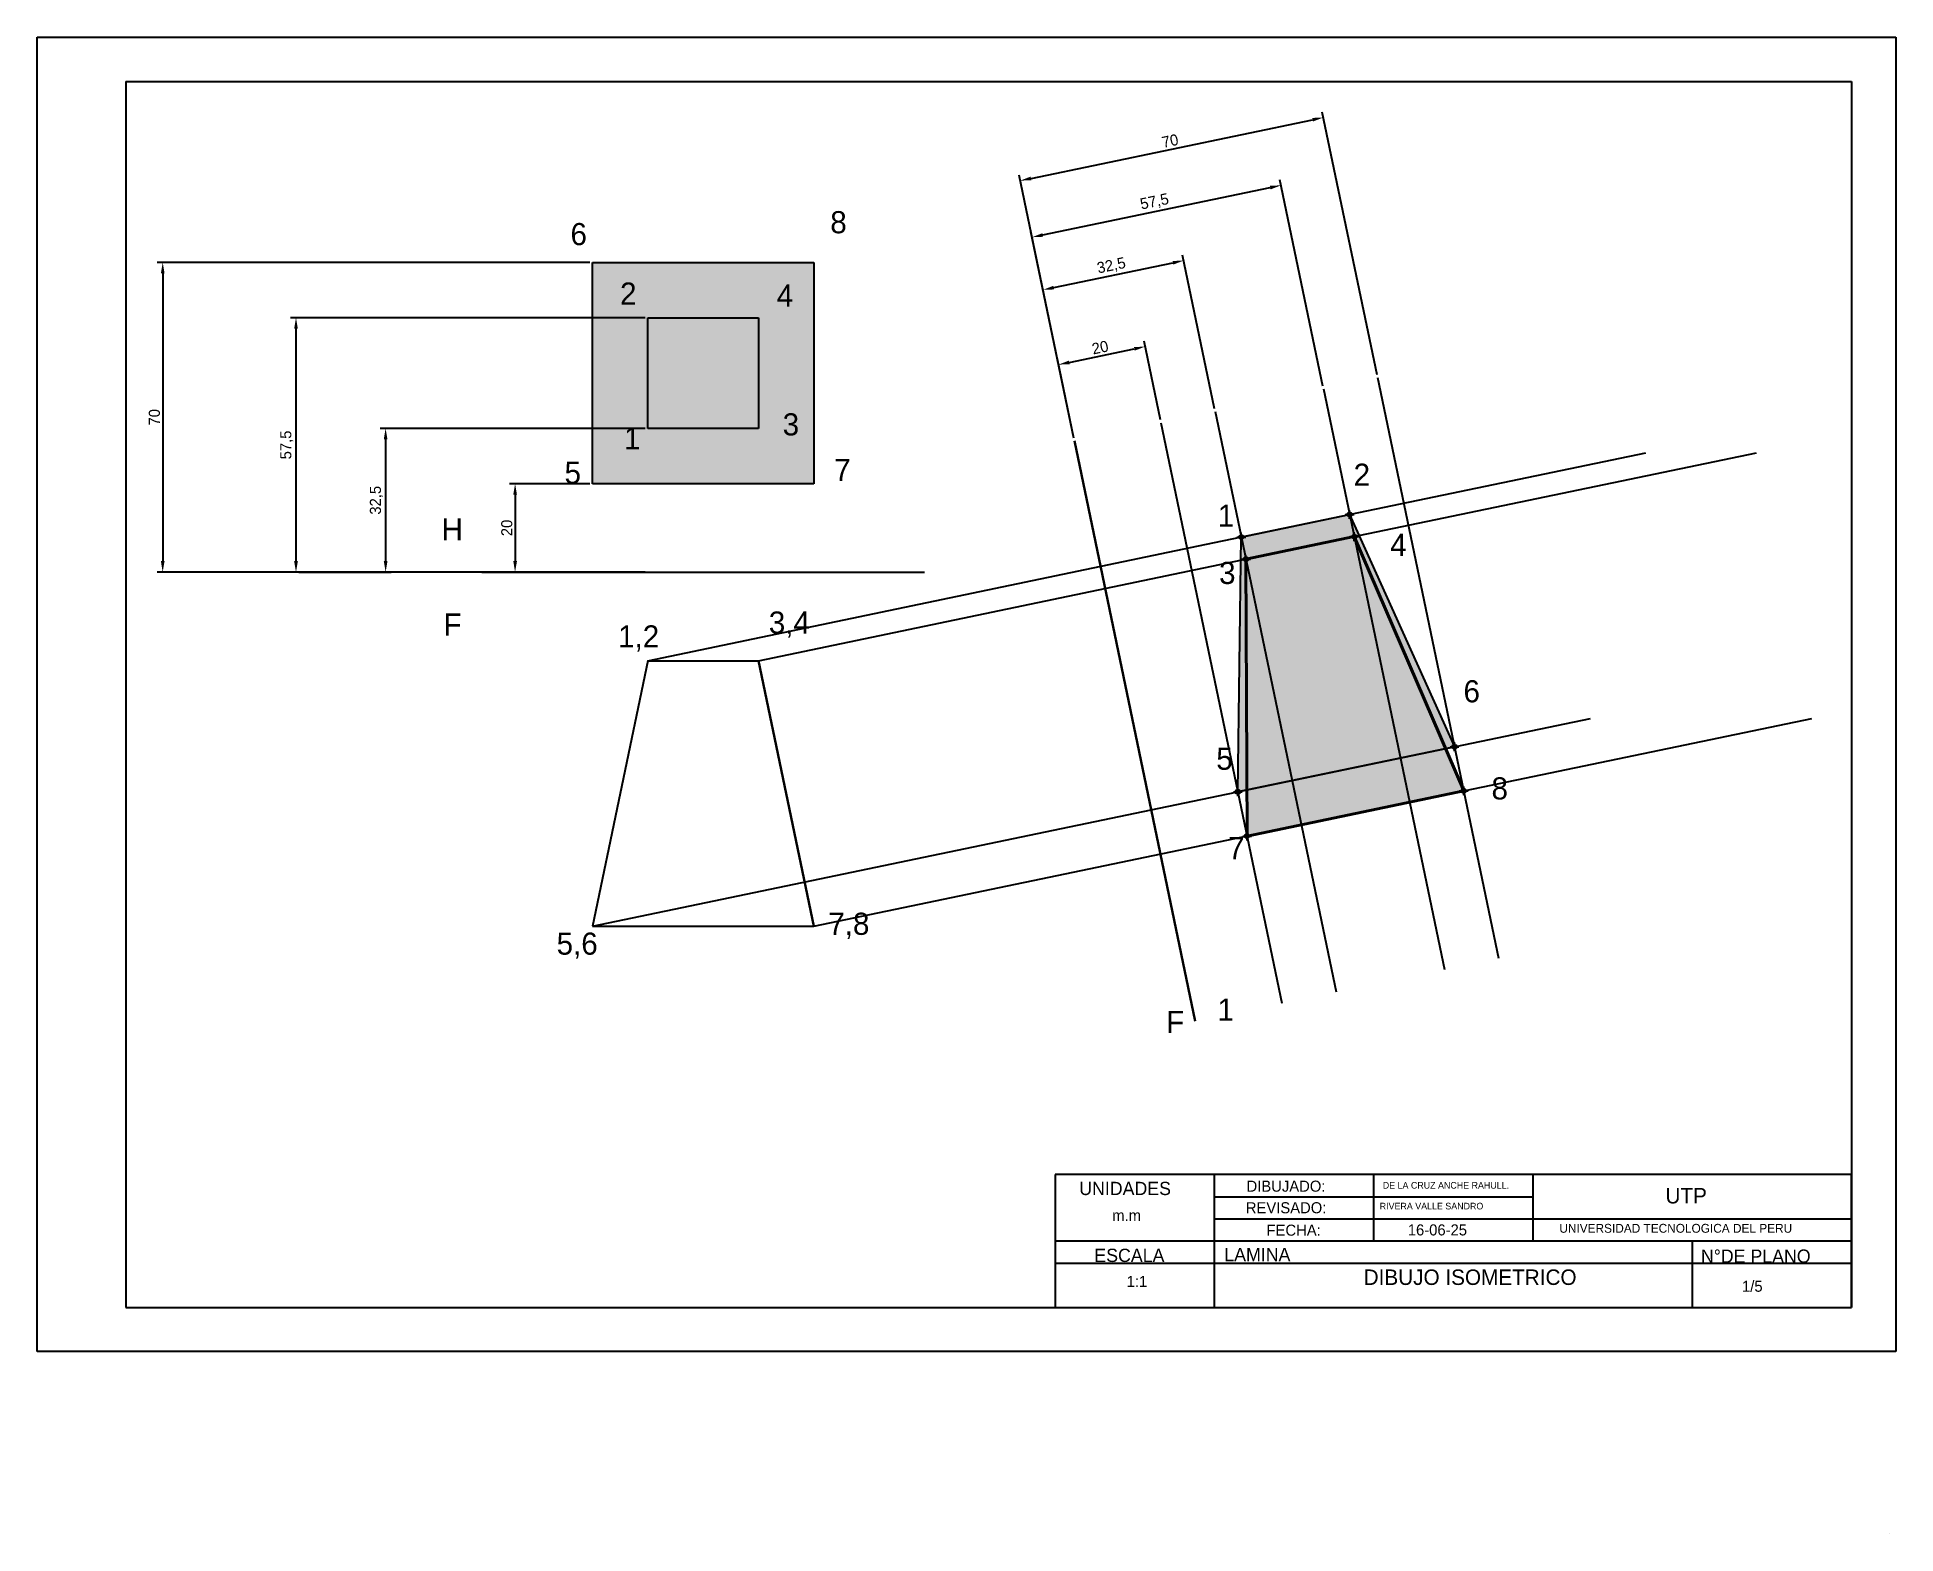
# Model space of a CAD drawing. Header units: millimetres. Extents: x 234 to 654, y 11 to 349.
import ezdxf

# ---------------------------------------------------------------- set-up
doc = ezdxf.new("R2010")
doc.units = ezdxf.units.MM
doc.header["$PDMODE"] = 34
doc.dimstyles.new('ISO-25', dxfattribs={"dimtxt": 2.5, "dimasz": 2.5, "dimexe": 1.25, "dimexo": 0.625, "dimtad": 1, "dimtxsty": 'Standard', "dimcen": 2.5, "dimadec": 0, "dimazin": 0, "dimtfac": 1, "dimtmove": 0, "dimatfit": 3, "dimfxl": 1, "dimarcsym": 0})

# ---------------------------------------------------------------- blocks, each defined once
blk = doc.blocks.new('*D1')
at = {"color": 0, "lineweight": -2, "transparency": 16777216}
for p, q in [((371.78, 285.73), (291.63, 285.73)), ((292.88, 283.23), (292.88, 230.73)), ((371.78, 228.23), (291.63, 228.23))]:
    blk.add_line(p, q, dxfattribs=at)
at = {"color": 0, "transparency": 16777216}
for points in [[(292.46, 283.23), (293.3, 283.23), (292.88, 285.73)], [(292.46, 230.73), (293.3, 230.73), (292.88, 228.23)]]:
    blk.add_solid(points, dxfattribs=at)
at = {"layer": 'Defpoints', "color": 0, "transparency": 16777216}
for p in [(372.4, 285.73), (292.88, 228.23), (372.4, 228.23)]:
    blk.add_point(p, dxfattribs=at)
at = {"color": 0, "transparency": 16777216, "insert": (290.8, 256.98), "char_height": 2.5, "attachment_point": 5, "rotation": 90}
blk.add_mtext('57,5', dxfattribs=at)
blk = doc.blocks.new('*D2')
at = {"color": 0, "lineweight": -2, "transparency": 16777216}
for p, q in [((371.78, 260.73), (311.88, 260.73)), ((313.13, 258.23), (313.13, 230.73)), ((293.51, 228.23), (314.38, 228.23))]:
    blk.add_line(p, q, dxfattribs=at)
at = {"color": 0, "transparency": 16777216}
for points in [[(312.72, 258.23), (313.55, 258.23), (313.13, 260.73)], [(312.72, 230.73), (313.55, 230.73), (313.13, 228.23)]]:
    blk.add_solid(points, dxfattribs=at)
at = {"layer": 'Defpoints', "color": 0, "transparency": 16777216}
for p in [(372.4, 260.73), (292.88, 228.23), (313.13, 228.23)]:
    blk.add_point(p, dxfattribs=at)
at = {"color": 0, "transparency": 16777216, "insert": (311.05, 244.48), "char_height": 2.5, "attachment_point": 5, "rotation": 90}
blk.add_mtext('32,5', dxfattribs=at)
blk = doc.blocks.new('*D3')
at = {"color": 0, "lineweight": -2, "transparency": 16777216}
for p, q in [((359.28, 248.23), (341.14, 248.23)), ((342.39, 245.73), (342.39, 230.73)), ((359.28, 228.23), (341.14, 228.23))]:
    blk.add_line(p, q, dxfattribs=at)
at = {"color": 0, "transparency": 16777216}
for points in [[(341.98, 245.73), (342.81, 245.73), (342.39, 248.23)], [(341.98, 230.73), (342.81, 230.73), (342.39, 228.23)]]:
    blk.add_solid(points, dxfattribs=at)
at = {"layer": 'Defpoints', "color": 0, "transparency": 16777216}
for p in [(359.9, 248.23), (342.39, 228.23), (359.9, 228.23)]:
    blk.add_point(p, dxfattribs=at)
at = {"color": 0, "transparency": 16777216, "insert": (340.52, 238.23), "char_height": 2.5, "attachment_point": 5, "rotation": 90}
blk.add_mtext('20', dxfattribs=at)
blk = doc.blocks.new('*D4')
at = {"color": 0, "lineweight": -2, "transparency": 16777216}
for p, q in [((359.28, 298.23), (261.51, 298.23)), ((262.76, 295.73), (262.76, 230.73)), ((340.52, 228.23), (261.51, 228.23))]:
    blk.add_line(p, q, dxfattribs=at)
at = {"color": 0, "transparency": 16777216}
for points in [[(262.35, 295.73), (263.18, 295.73), (262.76, 298.23)], [(262.35, 230.73), (263.18, 230.73), (262.76, 228.23)]]:
    blk.add_solid(points, dxfattribs=at)
at = {"layer": 'Defpoints', "color": 0, "transparency": 16777216}
for p in [(359.9, 298.23), (262.76, 228.23), (341.14, 228.23)]:
    blk.add_point(p, dxfattribs=at)
at = {"color": 0, "transparency": 16777216, "insert": (260.89, 263.23), "char_height": 2.5, "attachment_point": 5, "rotation": 90}
blk.add_mtext('70', dxfattribs=at)
blk = doc.blocks.new('*D5')
at = {"color": 0, "lineweight": -2, "transparency": 16777216}
for p, q in [((467.63, 275.64), (482.31, 278.69)), ((488.22, 262.62), (484.51, 280.43)), ((468.64, 258.54), (464.93, 276.35))]:
    blk.add_line(p, q, dxfattribs=at)
at = {"color": 0, "transparency": 16777216}
for points in [[(482.23, 279.1), (482.4, 278.29), (484.76, 279.2)], [(467.54, 276.04), (467.71, 275.23), (465.18, 275.13)]]:
    blk.add_solid(points, dxfattribs=at)
at = {"layer": 'Defpoints', "color": 0, "transparency": 16777216}
for p in [(484.76, 279.2), (488.34, 262.01), (468.76, 257.93)]:
    blk.add_point(p, dxfattribs=at)
at = {"color": 0, "transparency": 16777216, "insert": (474.59, 279), "char_height": 2.5, "attachment_point": 5, "rotation": 11.7683}
blk.add_mtext('20', dxfattribs=at)
blk = doc.blocks.new('*D6')
at = {"color": 0, "lineweight": -2, "transparency": 16777216}
for p, q in [((500.45, 265.17), (493.22, 299.87)), ((464.11, 292.53), (491.03, 298.14)), ((468.64, 258.54), (461.41, 293.24))]:
    blk.add_line(p, q, dxfattribs=at)
at = {"color": 0, "transparency": 16777216}
for points in [[(490.95, 298.54), (491.12, 297.73), (493.48, 298.65)], [(464.02, 292.94), (464.19, 292.12), (461.66, 292.02)]]:
    blk.add_solid(points, dxfattribs=at)
at = {"layer": 'Defpoints', "color": 0, "transparency": 16777216}
for p in [(493.48, 298.65), (500.58, 264.56), (468.76, 257.93)]:
    blk.add_point(p, dxfattribs=at)
at = {"color": 0, "transparency": 16777216, "insert": (477.15, 297.37), "char_height": 2.5, "attachment_point": 5, "rotation": 11.7683}
blk.add_mtext('32,5', dxfattribs=at)
blk = doc.blocks.new('*D7')
at = {"color": 0, "lineweight": -2, "transparency": 16777216}
for p, q in [((461.63, 304.42), (513.03, 315.13)), ((524.93, 270.27), (515.22, 316.87)), ((468.64, 258.54), (458.93, 305.14))]:
    blk.add_line(p, q, dxfattribs=at)
at = {"color": 0, "transparency": 16777216}
for points in [[(512.94, 315.54), (513.11, 314.72), (515.47, 315.64)], [(461.55, 304.83), (461.72, 304.02), (459.18, 303.91)]]:
    blk.add_solid(points, dxfattribs=at)
at = {"layer": 'Defpoints', "color": 0, "transparency": 16777216}
for p in [(515.47, 315.64), (525.06, 269.65), (468.76, 257.93)]:
    blk.add_point(p, dxfattribs=at)
at = {"color": 0, "transparency": 16777216, "insert": (486.9, 311.82), "char_height": 2.5, "attachment_point": 5, "rotation": 11.7683}
blk.add_mtext('57,5', dxfattribs=at)
blk = doc.blocks.new('*D8')
at = {"color": 0, "lineweight": -2, "transparency": 16777216}
for p, q in [((537.17, 272.82), (524.79, 332.2)), ((458.97, 317.21), (522.6, 330.46)), ((468.64, 258.54), (456.27, 317.92))]:
    blk.add_line(p, q, dxfattribs=at)
at = {"color": 0, "transparency": 16777216}
for points in [[(522.52, 330.87), (522.69, 330.06), (525.05, 330.97)], [(458.88, 317.61), (459.05, 316.8), (456.52, 316.7)]]:
    blk.add_solid(points, dxfattribs=at)
at = {"layer": 'Defpoints', "color": 0, "transparency": 16777216}
for p in [(525.05, 330.97), (537.29, 272.2), (468.76, 257.93)]:
    blk.add_point(p, dxfattribs=at)
at = {"color": 0, "transparency": 16777216, "insert": (490.4, 325.67), "char_height": 2.5, "attachment_point": 5, "rotation": 11.7683}
blk.add_mtext('70', dxfattribs=at)

msp = doc.modelspace()

# ---------------------------------------------------------------- hatches: boundary and pattern name
h = msp.add_hatch(color=3)
h.dxf.hatch_style = 1
h.paths.add_polyline_path([(359.901, 248.225), (409.901, 248.225), (409.901, 298.225), (359.901, 298.225)])
h.paths.add_polyline_path([(372.401, 285.725), (397.401, 285.725), (397.401, 260.725), (372.401, 260.725)], flags=16)
h.paths.add_polyline_path([(400.262, 286.99), (406.095, 286.99), (406.095, 294.49), (400.262, 294.49)], flags=24)
h.paths.add_polyline_path([(401.606, 257.882), (407.44, 257.882), (407.44, 265.382), (401.606, 265.382)], flags=24)
h.paths.add_polyline_path([(364.86, 287.438), (370.693, 287.438), (370.693, 294.938), (364.86, 294.938)], flags=24)
h.paths.add_polyline_path([(365.756, 254.748), (369.923, 254.748), (369.923, 262.248), (365.756, 262.248)], flags=24)
at = {"true_color": 0xadddf7}
h = msp.add_hatch(color=141, dxfattribs=at)
h.dxf.hatch_style = 1
h.paths.add_polyline_path([(397.401, 260.725), (397.401, 285.725), (372.401, 285.725), (372.401, 260.725)])
h = msp.add_hatch(color=1)
h.dxf.hatch_style = 1
h.paths.add_polyline_path([(506.496, 236.162), (506.426, 230.939), (507.536, 231.17)])
h.paths.add_polyline_path([(530.971, 241.261), (532.011, 236.269), (533.121, 236.5)])
h = msp.add_hatch(color=141, dxfattribs=at)
h.dxf.hatch_style = 1
h.paths.add_polyline_path([(532.011, 236.269), (530.971, 241.261), (506.496, 236.162), (507.536, 231.17)])
h = msp.add_hatch(color=1)
h.dxf.hatch_style = 1
h.paths.add_polyline_path([(507.536, 231.17), (506.426, 230.939), (505.719, 178.604), (507.755, 179.028)])
h.paths.add_polyline_path([(552.632, 188.378), (554.668, 188.802), (533.121, 236.5), (532.011, 236.269)])
h.paths.add_polyline_path([(500.219, 224.309), (506.053, 224.309), (506.053, 231.809), (500.219, 231.809)], flags=9)
at = {"true_color": 0xf1eb1f}
h = msp.add_hatch(color=2, dxfattribs=at)
h.dxf.hatch_style = 1
h.paths.add_polyline_path([(532.011, 236.269), (507.536, 231.17), (517.956, 181.154), (542.431, 186.253)])
h.paths.add_polyline_path([(507.755, 179.028), (517.956, 181.154), (507.536, 231.17)])
h.paths.add_polyline_path([(500.219, 224.309), (506.053, 224.309), (506.053, 231.809), (500.219, 231.809)], flags=9)
h = msp.add_hatch(color=2, dxfattribs=at)
h.dxf.hatch_style = 1
h.paths.add_polyline_path([(507.536, 231.17), (517.956, 181.154), (542.431, 186.253), (532.011, 236.269)])
h.paths.add_polyline_path([(507.536, 231.17), (507.755, 179.028), (517.956, 181.154)])
h.paths.add_polyline_path([(500.219, 224.309), (506.053, 224.309), (506.053, 231.809), (500.219, 231.809)], flags=9)
h = msp.add_hatch(color=2, dxfattribs=at)
h.dxf.hatch_style = 1
h.paths.add_polyline_path([(532.011, 236.269), (507.536, 231.17), (517.956, 181.154), (542.431, 186.253)])
h.paths.add_polyline_path([(507.536, 231.17), (507.755, 179.028), (517.956, 181.154)])
h.paths.add_polyline_path([(532.011, 236.269), (542.431, 186.253), (552.632, 188.378)])
h.paths.add_polyline_path([(556.748, 178.819), (552.632, 188.378), (542.431, 186.253), (544.511, 176.269)])
h.paths.add_polyline_path([(542.431, 186.253), (517.956, 181.154), (520.036, 171.17), (544.511, 176.269)])
h.paths.add_polyline_path([(517.956, 181.154), (507.755, 179.028), (507.799, 168.621), (520.036, 171.17)])
h.paths.add_polyline_path([(503.715, 224.727), (509.549, 224.727), (509.549, 232.227), (503.715, 232.227)], flags=9)

# ---------------------------------------------------------------- linework, layer by layer
for p, q in [((234.394, 349.118), (654.394, 349.118)), ((234.394, 52.118), (234.394, 349.118)), ((654.394, 349.118), (654.394, 52.118)), ((254.394, 339.118), (644.394, 339.118)), ((254.394, 339.118), (254.394, 62.118)), ((644.394, 339.118), (644.394, 62.118)), ((359.901, 298.225), (409.901, 298.225)), ((359.901, 248.225), (359.901, 298.225)), ((409.901, 298.225), (409.901, 248.225)), ((372.401, 285.725), (397.401, 285.725)), ((372.401, 260.725), (372.401, 285.725)), ((397.401, 285.725), (397.401, 260.725)), ((397.401, 260.725), (372.401, 260.725)), ((409.901, 248.225), (359.901, 248.225)), ((506.496, 236.162), (530.971, 241.261)), ((530.971, 241.261), (554.668, 188.802)), ((505.719, 178.604), (506.496, 236.162)), ((334.901, 228.225), (434.901, 228.225)), ((372.401, 208.225), (359.901, 148.225)), ((372.401, 208.225), (397.401, 208.225)), ((554.668, 188.802), (505.719, 178.604)), ((359.901, 148.225), (409.901, 148.225)), ((644.394, 92.118), (464.394, 92.118)), ((464.394, 92.118), (464.394, 62.118)), ((500.394, 92.118), (500.394, 62.118)), ((536.394, 92.118), (536.394, 77.118)), ((572.394, 92.118), (572.394, 77.118)), ((644.394, 62.118), (644.394, 92.118)), ((500.394, 87.118), (572.394, 87.118)), ((500.394, 82.118), (572.394, 82.118)), ((572.394, 82.118), (644.394, 82.118)), ((464.394, 77.118), (644.394, 77.118)), ((464.394, 77.118), (464.394, 72.118)), ((608.394, 77.118), (608.394, 62.118)), ((464.394, 72.118), (644.394, 72.118)), ((254.394, 62.118), (644.394, 62.118)), ((464.394, 62.118), (644.394, 62.118)), ((654.394, 52.118), (234.394, 52.118)), ((653.011, 10.946), (653.006, 10.946))]:
    msp.add_line(p, q)
at = {"color": 2}
for p, q in [((525.055, 269.655), (552.383, 138.484)), ((537.293, 272.204), (564.62, 141.034)), ((488.344, 262.006), (515.671, 130.836)), ((500.581, 264.556), (527.908, 133.386))]:
    msp.add_line(p, q, dxfattribs=at)
at = {"color": 175, "lineweight": 30, "true_color": 0x4554a5}
msp.add_line((468.764, 257.927), (496.091, 126.757), dxfattribs=at)
at = {"color": 143, "true_color": 0x7aafdf}
for p, q in [((498.64, 234.525), (597.904, 255.205)), ((523.64, 234.525), (622.904, 255.205)), ((372.401, 208.225), (498.64, 234.525)), ((397.401, 208.225), (523.64, 234.525)), ((486.14, 174.525), (585.404, 195.205)), ((536.14, 174.525), (635.404, 195.205)), ((359.901, 148.225), (486.14, 174.525)), ((409.901, 148.225), (536.14, 174.525))]:
    msp.add_line(p, q, dxfattribs=at)
at = {"color": 85, "lineweight": 40, "true_color": 0x58ba48}
for p, q in [((532.011, 236.269), (507.536, 231.17)), ((556.748, 178.819), (532.011, 236.269)), ((507.536, 231.17), (507.799, 168.621)), ((507.799, 168.621), (556.748, 178.819))]:
    msp.add_line(p, q, dxfattribs=at)
at = {"color": 3, "lineweight": 30}
msp.add_line((397.401, 208.225), (409.901, 148.225), dxfattribs=at)
at = {"color": 2}
for p in [(530.971, 241.261), (506.496, 236.162), (532.011, 236.269), (507.536, 231.17), (554.668, 188.802), (505.719, 178.604), (556.748, 178.819), (507.799, 168.621)]:
    msp.add_point(p, dxfattribs=at)

# ---------------------------------------------------------------- texts
for s, height, p in [('6', 5, (354.907, 302.122)), ('8', 5, (413.611, 304.809)), ('2', 5, (366.11, 288.688)), ('4', 5, (401.512, 288.24)), ('1', 5, (367.006, 255.998)), ('3', 5, (402.856, 259.132)), ('5', 5, (353.562, 248.225)), ('7', 5, (414.508, 248.833)), ('2', 5, (531.875, 247.753)), ('H', 5, (325.778, 235.398)), ('1', 5, (501.168, 238.515)), ('4', 5, (540.13, 231.916)), ('3', 5, (501.469, 225.559)), ('F', 5, (326.226, 213.903)), ('3,4', 5, (399.719, 214.351)), ('1,2', 5, (365.662, 211.216)), ('6', 5, (556.699, 198.824)), ('5', 5, (500.838, 183.578)), ('8', 5, (563.033, 176.883)), ('7', 5, (503.495, 163.38)), ('7,8', 5, (413.163, 146.284)), ('5,6', 5, (351.77, 141.805)), ('1', 5, (501.103, 126.892)), ('F', 5, (489.499, 124.077)), ('UNIDADES', 3, (469.866, 87.484)), ('DIBUJADO:', 2.5, (507.678, 88.249)), ('DE LA CRUZ ANCHE RAHULL.', 1.5, (538.464, 88.942)), ('UTP', 3.5, (602.339, 85.595)), ('REVISADO:', 2.5, (507.509, 83.377)), ('RIVERA VALLE SANDRO', 1.5, (537.768, 84.245)), ('m.m', 2.5, (477.318, 81.644)), ('FECHA:', 2.5, (512.192, 78.306)), ('16-06-25', 2.5, (544.112, 78.37)), ('UNIVERSIDAD TECNOLOGICA DEL PERU', 2, (578.362, 78.976)), ('ESCALA', 3, (473.288, 72.367)), ('LAMINA', 3, (502.646, 72.547)), ('N°DE PLANO', 3, (610.353, 72.187)), ('1:1', 2.5, (480.594, 66.732)), ('DIBUJO ISOMETRICO', 3.5, (534.142, 67.178)), ('1/5', 2.5, (619.641, 65.641))]:
    msp.add_text(s, height=height).set_placement(p)

# ---------------------------------------------------------------- dimensions: what is measured, and where the dimension line sits
for p2, distance, picture, middle in [((537.293, 272.204), 60.031, '*D8', (490.402, 325.671)), ((525.055, 269.655), 46.974, '*D7', (486.904, 311.818)), ((500.581, 264.556), 34.823, '*D6', (477.145, 297.372)), ((488.344, 262.006), 17.568, '*D5', (474.589, 279.001))]:
    dim = msp.add_aligned_dim(p1=(468.764, 257.927), p2=p2, distance=distance, dimstyle='ISO-25', dxfattribs=at)
    dim.commit()
    dim.dimension.update_dxf_attribs({"geometry": picture, "text_midpoint": middle})
for base, p1, p2, picture, middle in [((262.762, 228.225), (359.901, 298.225), (341.143, 228.225), '*D4', (260.887, 263.225)), ((292.881, 228.225), (372.401, 285.725), (372.401, 228.225), '*D1', (290.797, 256.975)), ((313.134, 228.225), (372.401, 260.725), (292.881, 228.225), '*D2', (311.05, 244.475)), ((342.393, 228.225), (359.901, 248.225), (359.901, 228.225), '*D3', (340.518, 238.225))]:
    dim = msp.add_linear_dim(base=base, p1=p1, p2=p2, angle=90, dimstyle='ISO-25')
    dim.commit()
    dim.dimension.update_dxf_attribs({"geometry": picture, "text_midpoint": middle})

doc.saveas('drawing.dxf')
